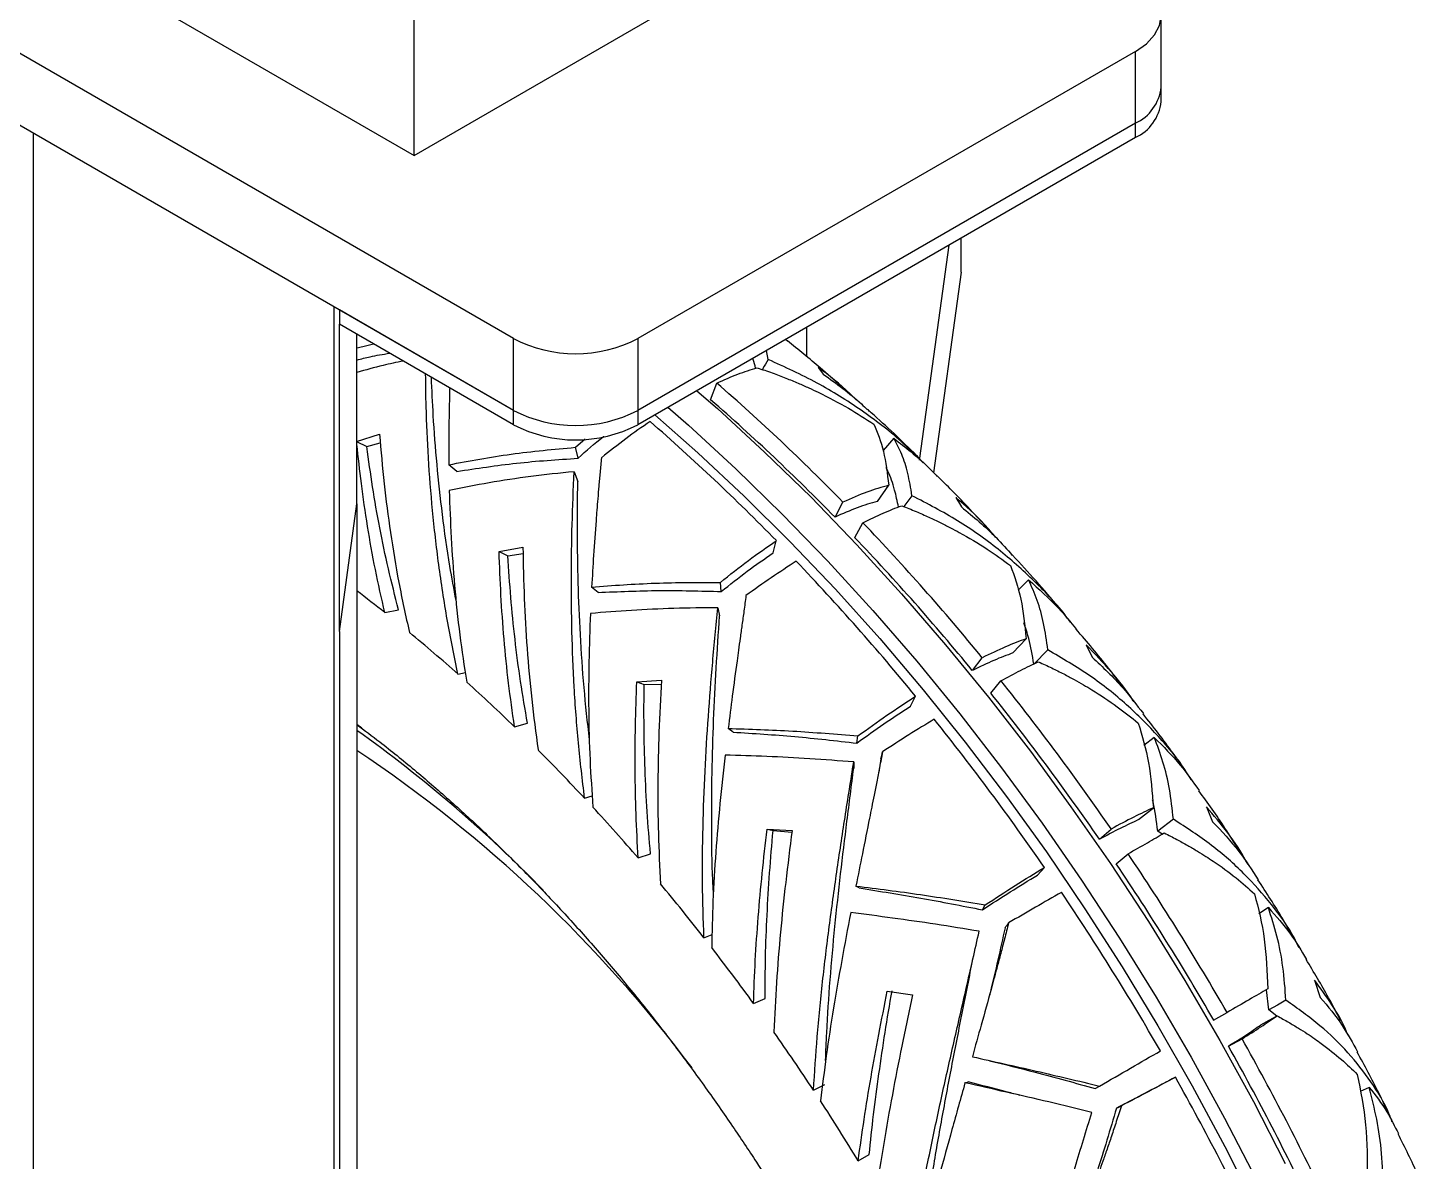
# Model space of a CAD drawing. Header units: millimetres. Extents: x 0 to 597, y 0 to 420.
# Drawn here: x 88.99 to 99.59, y 86.42 to 95.01 of the extents above; entities that cross this region are included whole.
import ezdxf

# ---------------------------------------------------------------- set-up
doc = ezdxf.new("R2010")
doc.units = ezdxf.units.MM

msp = doc.modelspace()

# ---------------------------------------------------------------- linework, layer by layer
at = {"color": 7, "linetype": 'Continuous', "lineweight": 25}
for p, q in [((91.915, 94.044), (91.915, 98.399)), ((92.669, 92.656), (86.446, 96.248)), ((88.85, 95.813), (91.915, 94.044)), ((91.915, 94.044), (94.979, 95.813)), ((92.669, 92.112), (86.446, 95.704)), ((97.578, 94.561), (97.578, 95.105)), ((97.383, 94.833), (93.612, 92.656)), ((97.383, 94.289), (97.383, 94.833)), ((97.578, 94.452), (97.578, 94.561)), ((97.383, 94.289), (93.612, 92.112)), ((97.383, 94.18), (97.383, 94.289)), ((97.383, 94.18), (93.612, 92.003)), ((95.968, 93.363), (95.746, 91.749)), ((96.063, 93.159), (96.063, 93.418)), ((96.063, 93.159), (95.853, 91.638)), ((92.669, 92.112), (91.349, 92.874)), ((91.349, 92.874), (91.349, 92.765)), ((92.669, 92.003), (91.349, 92.765)), ((91.349, 90.437), (91.349, 92.765)), ((91.482, 91.404), (91.482, 92.688)), ((92.669, 92.112), (92.669, 92.656)), ((93.612, 92.656), (93.612, 92.112)), ((94.732, 92.65), (94.746, 92.64)), ((94.6, 92.497), (94.586, 92.565)), ((94.979, 92.438), (95.015, 92.387)), ((94.163, 92.192), (94.21, 92.319)), ((92.669, 92.003), (92.669, 92.112)), ((93.612, 92.112), (93.612, 92.003)), ((91.48, 91.877), (91.653, 91.931)), ((91.48, 91.877), (91.558, 91.837)), ((91.558, 91.837), (91.659, 91.865)), ((93.138, 91.832), (93.213, 91.897)), ((95.552, 91.9), (95.471, 91.807)), ((93.159, 91.749), (93.138, 91.832)), ((95.744, 91.739), (95.744, 91.734)), ((92.24, 91.649), (92.179, 91.7)), ((93.128, 91.647), (93.156, 91.572)), ((95.427, 91.422), (95.513, 91.544)), ((95.106, 91.303), (95.166, 91.416)), ((96.023, 91.452), (96.064, 91.38)), ((91.349, 90.437), (91.482, 91.404)), ((91.482, 91.404), (91.482, 83.594)), ((95.255, 91.149), (95.317, 91.26)), ((94.636, 91.031), (94.661, 91.124)), ((92.56, 91.042), (92.74, 91.074)), ((92.56, 91.042), (92.626, 91.01)), ((92.626, 91.01), (92.742, 91.027)), ((94.244, 90.739), (94.237, 90.808)), ((96.573, 90.827), (96.493, 90.75)), ((91.694, 90.579), (91.798, 90.6)), ((94.218, 90.616), (94.231, 90.554)), ((91.349, 90.437), (91.349, 82.627)), ((96.455, 90.273), (96.555, 90.381)), ((96.719, 90.296), (96.613, 90.189)), ((97.01, 90.334), (97.055, 90.241)), ((96.147, 90.14), (96.222, 90.237)), ((92.248, 90.112), (92.304, 90.125)), ((93.603, 90.055), (93.79, 90.067)), ((93.603, 90.055), (93.659, 90.034)), ((93.659, 90.034), (93.788, 90.037)), ((96.286, 89.969), (96.363, 90.063)), ((95.677, 89.869), (95.717, 89.945)), ((91.52, 89.703), (91.482, 89.731)), ((92.677, 89.714), (92.775, 89.74)), ((94.333, 89.673), (94.297, 89.701)), ((95.272, 89.59), (95.279, 89.644)), ((97.526, 89.633), (97.448, 89.573)), ((95.248, 89.447), (95.248, 89.401)), ((95.453, 89.47), (95.437, 89.371)), ((93.208, 89.173), (93.266, 89.19)), ((97.406, 89.01), (97.519, 89.1)), ((97.922, 89.107), (97.968, 88.994)), ((97.671, 89.013), (97.552, 88.923)), ((94.591, 88.937), (94.78, 88.928)), ((94.591, 88.937), (94.636, 88.928)), ((94.636, 88.928), (94.779, 88.916)), ((97.11, 88.861), (97.199, 88.939)), ((97.585, 88.899), (97.552, 88.923)), ((93.614, 88.72), (93.707, 88.752)), ((97.236, 88.676), (97.327, 88.751)), ((96.64, 88.59), (96.693, 88.648)), ((95.29, 88.492), (95.265, 88.507)), ((96.223, 88.327), (96.244, 88.364)), ((98.391, 88.343), (98.318, 88.297)), ((94.112, 88.115), (94.174, 88.139)), ((95.502, 87.71), (95.693, 87.681)), ((98.394, 87.568), (98.376, 87.721)), ((98.74, 87.793), (98.784, 87.663)), ((94.488, 87.617), (94.576, 87.655)), ((97.976, 87.49), (98.078, 87.548)), ((98.454, 87.521), (98.394, 87.568)), ((98.088, 87.294), (98.191, 87.349)), ((94.943, 86.96), (95.028, 87.002)), ((97.079, 86.972), (97.111, 86.991)), ((97.618, 87.023), (97.686, 87.058)), ((99.154, 86.981), (99.086, 86.949)), ((95.282, 86.425), (95.365, 86.471))]:
    msp.add_line(p, q, dxfattribs=at)
at = {"color": 8, "linetype": 'Continuous', "lineweight": 25}
for p, q in [((89.031, 83.304), (89.031, 94.212)), ((91.31, 81.988), (91.31, 92.896)), ((94.893, 92.517), (94.893, 92.742))]:
    msp.add_line(p, q, dxfattribs=at)
at = {"color": 7, "linetype": 'Continuous', "lineweight": 25, "flags": 128}
for points in [[(97.383, 94.833), (97.466, 94.891), (97.527, 94.958), (97.565, 95.03), (97.578, 95.105), (97.565, 95.18), (97.527, 95.253), (97.466, 95.319), (97.383, 95.377)], [(94.059, 92.261), (94.214, 92.125), (94.571, 91.796), (94.924, 91.453), (95.271, 91.094), (95.611, 90.722), (95.944, 90.336), (96.27, 89.938), (96.587, 89.529), (96.894, 89.108), (97.193, 88.678), (97.481, 88.238), (97.758, 87.79), (98.024, 87.335), (98.277, 86.873), (98.519, 86.405)], [(93.741, 92.077), (94.065, 91.791), (94.418, 91.461), (94.767, 91.116), (95.109, 90.756), (95.445, 90.382), (95.773, 89.995), (96.093, 89.596), (96.405, 89.186), (96.708, 88.765), (97, 88.334), (97.282, 87.895), (97.553, 87.448), (97.813, 86.993), (98.06, 86.532), (98.295, 86.067)], [(93.84, 92.135), (93.995, 91.999), (94.353, 91.67), (94.705, 91.326), (95.052, 90.968), (95.392, 90.596), (95.726, 90.21), (96.051, 89.812), (96.368, 89.403), (96.676, 88.982), (96.974, 88.552), (97.262, 88.112), (97.539, 87.664), (97.805, 87.209), (98.059, 86.747), (98.3, 86.279)], [(95.689, 91.465), (95.643, 91.404), (95.627, 91.383)], [(93.31, 90.732), (93.286, 90.752), (93.261, 90.773)], [(95.453, 89.47), (95.46, 89.497), (95.466, 89.524)], [(98.524, 87.641), (98.459, 87.605), (98.394, 87.568)], [(98.334, 87.455), (98.396, 87.489), (98.458, 87.523)], [(97.239, 86.823), (97.258, 86.832), (97.277, 86.841)]]:
    msp.add_lwpolyline(points, dxfattribs=at)
at = {"color": 7, "linetype": 'Continuous', "lineweight": 25}
for centre, radius, start, end in [((97.244, 94.594), 0.335, 294.3742, 354.3053), ((97.244, 94.485), 0.335, 294.3742, 354.3053), ((93.14, 93.566), 1.025, 242.6093, 297.3907), ((83.531, 80.044), 16.27, 44.3457, 48.9789), ((83.641, 80.096), 16.032, 44.3444, 48.9795), ((93.14, 93.022), 1.025, 242.6093, 297.3907), ((93.14, 92.913), 1.025, 242.6093, 297.3907), ((83.026, 79.752), 16.27, 44.3457, 48.9789), ((82.127, 78.681), 18.227, 39.3455, 43.6408), ((82.249, 78.747), 17.971, 39.3458, 43.6404), ((81.621, 78.39), 18.227, 39.3455, 43.6408), ((83.993, 80.894), 12.373, 51.5116, 52.7522), ((83.434, 80.213), 13.255, 48.3176, 50.417), ((82.867, 79.581), 14.103, 45.9293, 47.9443), ((81.03, 77.786), 19.643, 34.5974, 38.6839), ((81.169, 77.865), 19.366, 34.5974, 38.6836), ((80.524, 77.494), 19.643, 34.5974, 38.6839), ((85.334, 81.085), 10.573, 44.3269, 54.4443), ((85.747, 80.935), 10.336, 36.8087, 56.2979), ((82.151, 78.853), 15.124, 43.0238, 44.9467), ((81.625, 78.366), 15.841, 40.8154, 42.6798), ((80.579, 77.458), 20.083, 29.9703, 33.9583), ((80.428, 77.371), 20.374, 29.9707, 33.9583), ((81.036, 77.865), 16.615, 38.0922, 39.8984), ((79.923, 77.079), 20.374, 29.9707, 33.9583), ((80.672, 77.581), 17.077, 35.9951, 37.7696), ((80.295, 77.309), 17.541, 33.3777, 35.1203), ((80.635, 77.484), 20.021, 25.3419, 29.3384), ((80.485, 77.398), 20.311, 25.3419, 29.338), ((79.98, 77.106), 20.311, 25.3419, 29.338), ((80.092, 77.176), 17.784, 31.3381, 33.0638)]:
    msp.add_arc(centre, radius, start, end, dxfattribs=at)
for points, knots in [([(91.482, 92.585), (91.497, 92.589), (91.537, 92.601), (91.581, 92.609), (91.609, 92.615)], [0, 0, 0, 0, 0.351348, 1, 1, 1, 1]), ([(95.151, 92.296), (95.099, 92.342), (94.965, 92.462), (94.828, 92.571), (94.745, 92.638)], [0, 0, 0, 0, 0.387835, 1, 1, 1, 1]), ([(91.482, 92.493), (91.515, 92.502), (91.594, 92.524), (91.679, 92.537), (91.729, 92.545)], [0, 0, 0, 0, 0.413972, 1, 1, 1, 1]), ([(91.833, 92.486), (91.782, 92.475), (91.662, 92.45), (91.548, 92.418), (91.482, 92.4)], [0, 0, 0, 0, 0.4275624, 1, 1, 1, 1]), ([(94.503, 92.431), (94.499, 92.454), (94.493, 92.482), (94.484, 92.503), (94.483, 92.506)], [0, 0, 0, 0, 0.847045, 1, 1, 1, 1]), ([(94.6, 92.497), (94.587, 92.474), (94.572, 92.449), (94.557, 92.424), (94.556, 92.421)], [0, 0, 0, 0, 0.902833, 1, 1, 1, 1]), ([(95.775, 91.714), (95.72, 91.769), (95.575, 91.914), (95.306, 92.117), (94.972, 92.329), (94.725, 92.44), (94.6, 92.497)], [0, 0, 0, 0, 0.1664571, 0.4396091, 0.7153785, 1, 1, 1, 1]), ([(92.248, 90.112), (92.22, 90.25), (92.163, 90.527), (92.1, 90.943), (92.053, 91.354), (92.022, 91.755), (92.006, 92.102), (92.004, 92.306), (92.003, 92.387)], [0, 0, 0, 0, 0.176704, 0.354443, 0.53124, 0.705897, 0.88223, 1, 1, 1, 1]), ([(94.21, 92.319), (94.264, 92.343), (94.371, 92.391), (94.468, 92.42), (94.516, 92.435)], [0, 0, 0, 0, 0.500359, 1, 1, 1, 1]), ([(94.516, 92.435), (94.554, 92.422), (94.628, 92.397), (94.731, 92.358), (94.823, 92.32), (94.904, 92.284), (95.034, 92.223), (95.202, 92.136), (95.337, 92.049), (95.401, 92.008)], [0, 0, 0, 0, 0.120103, 0.23014, 0.330166, 0.420236, 0.500396, 0.764718, 1, 1, 1, 1]), ([(95.267, 92.191), (95.251, 92.207), (95.162, 92.297), (95.061, 92.375), (94.979, 92.438)], [0, 0, 0, 0, 0.180342, 1, 1, 1, 1]), ([(95.015, 92.387), (95.116, 92.316), (95.233, 92.232), (95.336, 92.132), (95.35, 92.118)], [0, 0, 0, 0, 0.854646, 1, 1, 1, 1]), ([(92.234, 90.671), (92.218, 90.758), (92.176, 90.976), (92.129, 91.323), (92.087, 91.705), (92.06, 92.054), (92.051, 92.266), (92.047, 92.362)], [0, 0, 0, 0, 0.147082, 0.371572, 0.593068, 0.816404, 1, 1, 1, 1]), ([(92.186, 92.282), (92.185, 92.276), (92.184, 92.245), (92.181, 92.13), (92.178, 91.944), (92.179, 91.779), (92.179, 91.7)], [0, 0, 0, 0, 0.033952, 0.167521, 0.607961, 1, 1, 1, 1]), ([(95.75, 91.744), (95.741, 91.753), (95.62, 91.874), (95.487, 92), (95.361, 92.111), (95.352, 92.119)], [0, 0, 0, 0, 0.067617, 0.930137, 1, 1, 1, 1]), ([(93.704, 92.027), (93.643, 91.985), (93.521, 91.9), (93.397, 91.802), (93.335, 91.753)], [0, 0, 0, 0, 0.500367, 1, 1, 1, 1]), ([(95.401, 92.008), (95.428, 91.943), (95.481, 91.812), (95.502, 91.634), (95.513, 91.544)], [0, 0, 0, 0, 0.4995739, 1, 1, 1, 1]), ([(91.694, 90.579), (91.669, 90.688), (91.619, 90.906), (91.561, 91.233), (91.514, 91.551), (91.493, 91.756), (91.482, 91.854)], [0, 0, 0, 0, 0.254512, 0.509001, 0.763775, 1, 1, 1, 1]), ([(91.798, 90.6), (91.771, 90.704), (91.718, 90.911), (91.653, 91.223), (91.599, 91.533), (91.571, 91.735), (91.558, 91.837)], [0, 0, 0, 0, 0.250004, 0.500001, 0.750178, 1, 1, 1, 1]), ([(91.653, 91.931), (91.664, 91.806), (91.685, 91.562), (91.735, 91.185), (91.796, 90.807), (91.852, 90.555), (91.88, 90.428)], [0, 0, 0, 0, 0.255315, 0.500301, 0.750159, 1, 1, 1, 1]), ([(93.159, 91.749), (93.221, 91.806), (93.286, 91.864), (93.352, 91.914), (93.354, 91.915)], [0, 0, 0, 0, 0.967113, 1, 1, 1, 1]), ([(95.689, 91.465), (95.68, 91.523), (95.661, 91.638), (95.615, 91.782), (95.573, 91.861), (95.552, 91.9)], [0, 0, 0, 0, 0.339381, 0.672332, 1, 1, 1, 1]), ([(95.552, 91.9), (95.64, 91.832), (95.756, 91.742), (95.856, 91.637), (95.881, 91.611)], [0, 0, 0, 0, 0.755418, 1, 1, 1, 1]), ([(92.179, 91.7), (92.335, 91.729), (92.647, 91.787), (92.974, 91.817), (93.138, 91.832)], [0, 0, 0, 0, 0.4995763, 1, 1, 1, 1]), ([(92.24, 91.649), (92.39, 91.672), (92.689, 91.718), (93.002, 91.739), (93.159, 91.749)], [0, 0, 0, 0, 0.500008, 1, 1, 1, 1]), ([(93.335, 91.753), (93.332, 91.716), (93.325, 91.646), (93.316, 91.542), (93.308, 91.446), (93.301, 91.359), (93.29, 91.217), (93.276, 91.024), (93.266, 90.853), (93.261, 90.773)], [0, 0, 0, 0, 0.120103, 0.230145, 0.330171, 0.420241, 0.5004, 0.764722, 1, 1, 1, 1]), ([(93.128, 91.647), (93.018, 91.636), (92.8, 91.613), (92.484, 91.565), (92.282, 91.525), (92.182, 91.505)], [0, 0, 0, 0, 0.339378, 0.672334, 1, 1, 1, 1]), ([(93.208, 89.173), (93.191, 89.312), (93.158, 89.591), (93.127, 90.015), (93.11, 90.434), (93.106, 90.847), (93.112, 91.255), (93.123, 91.515), (93.128, 91.647)], [0, 0, 0, 0, 0.166039, 0.333055, 0.499182, 0.663302, 0.828993, 1, 1, 1, 1]), ([(95.588, 91.38), (95.578, 91.423), (95.557, 91.522), (95.524, 91.621), (95.497, 91.671), (95.492, 91.68)], [0, 0, 0, 0, 0.390517, 0.884896, 1, 1, 1, 1]), ([(93.245, 89.616), (93.23, 89.748), (93.201, 90.014), (93.174, 90.412), (93.158, 90.807), (93.152, 91.197), (93.155, 91.446), (93.156, 91.572)], [0, 0, 0, 0, 0.195836, 0.396538, 0.594559, 0.794225, 1, 1, 1, 1]), ([(95.513, 91.544), (95.459, 91.529), (95.351, 91.499), (95.228, 91.444), (95.166, 91.416)], [0, 0, 0, 0, 0.498256, 1, 1, 1, 1]), ([(96.265, 91.217), (96.175, 91.314), (96.049, 91.449), (95.919, 91.577), (95.882, 91.613)], [0, 0, 0, 0, 0.715809, 1, 1, 1, 1]), ([(92.182, 91.505), (92.186, 91.386), (92.194, 91.148), (92.221, 90.781), (92.258, 90.415), (92.296, 90.172), (92.314, 90.053)], [0, 0, 0, 0, 0.250635, 0.500175, 0.755307, 1, 1, 1, 1]), ([(95.427, 91.422), (95.377, 91.408), (95.277, 91.379), (95.163, 91.328), (95.106, 91.303)], [0, 0, 0, 0, 0.498662, 1, 1, 1, 1]), ([(96.891, 90.506), (96.881, 90.519), (96.801, 90.631), (96.621, 90.819), (96.346, 91.064), (96.038, 91.284), (95.807, 91.404), (95.689, 91.465)], [0, 0, 0, 0, 0.0323954, 0.2734173, 0.5115147, 0.7519038, 1, 1, 1, 1]), ([(96.325, 91.149), (96.297, 91.182), (96.204, 91.291), (96.097, 91.386), (96.023, 91.452)], [0, 0, 0, 0, 0.30923, 1, 1, 1, 1]), ([(95.317, 91.26), (95.37, 91.286), (95.475, 91.337), (95.566, 91.372), (95.612, 91.389)], [0, 0, 0, 0, 0.5003617, 1, 1, 1, 1]), ([(95.612, 91.389), (95.648, 91.375), (95.718, 91.347), (95.815, 91.304), (95.901, 91.263), (95.978, 91.224), (96.099, 91.16), (96.254, 91.068), (96.378, 90.978), (96.436, 90.936)], [0, 0, 0, 0, 0.120104, 0.230138, 0.330164, 0.420233, 0.500393, 0.764717, 1, 1, 1, 1]), ([(96.064, 91.38), (96.155, 91.305), (96.293, 91.191), (96.41, 91.058), (96.45, 91.012)], [0, 0, 0, 0, 0.654719, 1, 1, 1, 1]), ([(94.237, 90.808), (94.308, 90.865), (94.45, 90.979), (94.591, 91.076), (94.661, 91.124)], [0, 0, 0, 0, 0.498256, 1, 1, 1, 1]), ([(92.677, 89.714), (92.661, 89.824), (92.629, 90.045), (92.596, 90.379), (92.572, 90.713), (92.564, 90.932), (92.56, 91.042)], [0, 0, 0, 0, 0.249912, 0.499813, 0.749989, 1, 1, 1, 1]), ([(92.775, 89.74), (92.757, 89.846), (92.72, 90.057), (92.679, 90.377), (92.647, 90.695), (92.633, 90.905), (92.626, 91.01)], [0, 0, 0, 0, 0.250001, 0.499999, 0.75018, 1, 1, 1, 1]), ([(92.74, 91.074), (92.743, 90.945), (92.748, 90.692), (92.77, 90.306), (92.804, 89.922), (92.838, 89.666), (92.856, 89.538)], [0, 0, 0, 0, 0.255314, 0.500298, 0.75016, 1, 1, 1, 1]), ([(94.244, 90.739), (94.309, 90.791), (94.441, 90.897), (94.571, 90.986), (94.636, 91.031)], [0, 0, 0, 0, 0.498662, 1, 1, 1, 1]), ([(96.819, 90.596), (96.814, 90.603), (96.696, 90.749), (96.571, 90.885), (96.452, 91.014)], [0, 0, 0, 0, 0.04826, 1, 1, 1, 1]), ([(94.812, 90.968), (94.749, 90.928), (94.624, 90.846), (94.495, 90.754), (94.431, 90.708)], [0, 0, 0, 0, 0.5003694, 1, 1, 1, 1]), ([(96.436, 90.936), (96.465, 90.855), (96.524, 90.691), (96.544, 90.484), (96.555, 90.381)], [0, 0, 0, 0, 0.499574, 1, 1, 1, 1]), ([(93.261, 90.773), (93.421, 90.785), (93.742, 90.808), (94.072, 90.808), (94.237, 90.808)], [0, 0, 0, 0, 0.499576, 1, 1, 1, 1]), ([(96.719, 90.296), (96.71, 90.364), (96.691, 90.498), (96.642, 90.675), (96.596, 90.776), (96.573, 90.827)], [0, 0, 0, 0, 0.339381, 0.672336, 1, 1, 1, 1]), ([(96.573, 90.827), (96.651, 90.758), (96.782, 90.641), (96.891, 90.508), (96.935, 90.454)], [0, 0, 0, 0, 0.596436, 1, 1, 1, 1]), ([(93.31, 90.732), (93.463, 90.738), (93.77, 90.752), (94.086, 90.743), (94.244, 90.739)], [0, 0, 0, 0, 0.500012, 1, 1, 1, 1]), ([(94.431, 90.708), (94.426, 90.669), (94.416, 90.595), (94.401, 90.488), (94.387, 90.389), (94.375, 90.299), (94.355, 90.153), (94.328, 89.956), (94.307, 89.783), (94.297, 89.701)], [0, 0, 0, 0, 0.120104, 0.230143, 0.330168, 0.420237, 0.500398, 0.764722, 1, 1, 1, 1]), ([(93.252, 90.573), (93.247, 90.451), (93.239, 90.208), (93.237, 89.836), (93.246, 89.467), (93.263, 89.224), (93.271, 89.105)], [0, 0, 0, 0, 0.250631, 0.500169, 0.755313, 1, 1, 1, 1]), ([(94.218, 90.616), (94.106, 90.615), (93.886, 90.613), (93.563, 90.597), (93.355, 90.581), (93.252, 90.573)], [0, 0, 0, 0, 0.339376, 0.672332, 1, 1, 1, 1]), ([(94.112, 88.115), (94.108, 88.253), (94.099, 88.53), (94.104, 88.953), (94.119, 89.375), (94.145, 89.793), (94.178, 90.21), (94.204, 90.479), (94.218, 90.616)], [0, 0, 0, 0, 0.16604, 0.333057, 0.499186, 0.663302, 0.828996, 1, 1, 1, 1]), ([(94.185, 88.462), (94.183, 88.492), (94.174, 88.656), (94.17, 88.958), (94.172, 89.364), (94.185, 89.766), (94.205, 90.165), (94.222, 90.423), (94.231, 90.554)], [0, 0, 0, 0, 0.042496, 0.234701, 0.4257, 0.614156, 0.804174, 1, 1, 1, 1]), ([(96.613, 90.189), (96.602, 90.256), (96.583, 90.367), (96.551, 90.463), (96.538, 90.501)], [0, 0, 0, 0, 0.601248, 1, 1, 1, 1]), ([(96.555, 90.381), (96.504, 90.362), (96.402, 90.325), (96.282, 90.266), (96.222, 90.237)], [0, 0, 0, 0, 0.498252, 1, 1, 1, 1]), ([(97.275, 90.033), (97.243, 90.075), (97.134, 90.221), (97.017, 90.357), (96.934, 90.453)], [0, 0, 0, 0, 0.289099, 1, 1, 1, 1]), ([(96.455, 90.273), (96.408, 90.256), (96.314, 90.222), (96.203, 90.167), (96.147, 90.14)], [0, 0, 0, 0, 0.498663, 1, 1, 1, 1]), ([(97.806, 89.31), (97.794, 89.331), (97.724, 89.449), (97.562, 89.642), (97.32, 89.886), (97.042, 90.107), (96.828, 90.233), (96.719, 90.296)], [0, 0, 0, 0, 0.050893, 0.287301, 0.520852, 0.756644, 1, 1, 1, 1]), ([(97.371, 89.904), (97.369, 89.906), (97.32, 89.987), (97.202, 90.133), (97.074, 90.267), (97.01, 90.334)], [0, 0, 0, 0, 0.0172472, 0.5087665, 1, 1, 1, 1]), ([(96.363, 90.063), (96.414, 90.09), (96.517, 90.145), (96.604, 90.186), (96.647, 90.206)], [0, 0, 0, 0, 0.500363, 1, 1, 1, 1]), ([(96.647, 90.206), (96.681, 90.191), (96.747, 90.161), (96.837, 90.116), (96.917, 90.073), (96.988, 90.033), (97.099, 89.966), (97.241, 89.873), (97.352, 89.784), (97.404, 89.742)], [0, 0, 0, 0, 0.120104, 0.230137, 0.330166, 0.420231, 0.500393, 0.764723, 1, 1, 1, 1]), ([(97.055, 90.241), (97.135, 90.166), (97.277, 90.033), (97.392, 89.88), (97.443, 89.814)], [0, 0, 0, 0, 0.5638707, 1, 1, 1, 1]), ([(93.614, 88.72), (93.608, 88.83), (93.596, 89.051), (93.59, 89.386), (93.592, 89.722), (93.599, 89.944), (93.603, 90.055)], [0, 0, 0, 0, 0.249918, 0.499812, 0.749984, 1, 1, 1, 1]), ([(93.707, 88.752), (93.698, 88.858), (93.68, 89.07), (93.665, 89.391), (93.657, 89.714), (93.658, 89.927), (93.659, 90.034)], [0, 0, 0, 0, 0.249999, 0.500008, 0.750174, 1, 1, 1, 1]), ([(93.79, 90.067), (93.783, 89.935), (93.77, 89.679), (93.762, 89.29), (93.764, 88.904), (93.777, 88.649), (93.783, 88.522)], [0, 0, 0, 0, 0.2553156, 0.5003048, 0.7501637, 1, 1, 1, 1]), ([(95.279, 89.644), (95.353, 89.698), (95.501, 89.805), (95.645, 89.898), (95.717, 89.945)], [0, 0, 0, 0, 0.498252, 1, 1, 1, 1]), ([(95.272, 89.59), (95.34, 89.64), (95.478, 89.739), (95.61, 89.826), (95.677, 89.869)], [0, 0, 0, 0, 0.498663, 1, 1, 1, 1]), ([(91.482, 89.73), (91.54, 89.687), (91.685, 89.578), (91.918, 89.389), (92.179, 89.164), (92.438, 88.926), (92.695, 88.676), (92.948, 88.415), (93.197, 88.144), (93.44, 87.863), (93.677, 87.574), (93.905, 87.279), (94.123, 86.983), (94.324, 86.695), (94.494, 86.441), (94.64, 86.212), (94.779, 85.987), (94.873, 85.825), (94.924, 85.738)], [0, 0, 0, 0, 0.04561, 0.114878, 0.184231, 0.253649, 0.323098, 0.392531, 0.461888, 0.531076, 0.599941, 0.668207, 0.735287, 0.799666, 0.858205, 0.899688, 0.94565, 1, 1, 1, 1]), ([(95.858, 89.772), (95.794, 89.732), (95.666, 89.654), (95.533, 89.568), (95.466, 89.524)], [0, 0, 0, 0, 0.50037, 1, 1, 1, 1]), ([(97.404, 89.742), (97.434, 89.644), (97.493, 89.449), (97.51, 89.216), (97.519, 89.1)], [0, 0, 0, 0, 0.4995745, 1, 1, 1, 1]), ([(97.766, 89.371), (97.734, 89.419), (97.63, 89.571), (97.518, 89.714), (97.441, 89.812)], [0, 0, 0, 0, 0.311733, 1, 1, 1, 1]), ([(94.297, 89.701), (94.459, 89.696), (94.784, 89.686), (95.114, 89.658), (95.279, 89.644)], [0, 0, 0, 0, 0.499577, 1, 1, 1, 1]), ([(94.333, 89.673), (94.489, 89.663), (94.799, 89.644), (95.114, 89.608), (95.272, 89.59)], [0, 0, 0, 0, 0.500012, 1, 1, 1, 1]), ([(97.671, 89.013), (97.662, 89.09), (97.645, 89.242), (97.596, 89.449), (97.549, 89.572), (97.526, 89.633)], [0, 0, 0, 0, 0.33938, 0.672334, 1, 1, 1, 1]), ([(97.526, 89.633), (97.594, 89.565), (97.72, 89.439), (97.82, 89.296), (97.865, 89.231)], [0, 0, 0, 0, 0.541859, 1, 1, 1, 1]), ([(95.466, 89.524), (95.459, 89.485), (95.444, 89.409), (95.423, 89.299), (95.403, 89.199), (95.385, 89.107), (95.355, 88.96), (95.315, 88.761), (95.281, 88.588), (95.265, 88.507)], [0, 0, 0, 0, 0.120104, 0.230142, 0.330171, 0.420236, 0.500398, 0.764728, 1, 1, 1, 1]), ([(94.273, 89.499), (94.259, 89.377), (94.232, 89.132), (94.201, 88.762), (94.179, 88.396), (94.173, 88.157), (94.171, 88.04)], [0, 0, 0, 0, 0.250638, 0.500168, 0.755313, 1, 1, 1, 1]), ([(95.248, 89.447), (95.137, 89.456), (94.916, 89.473), (94.589, 89.49), (94.378, 89.496), (94.273, 89.499)], [0, 0, 0, 0, 0.339376, 0.672336, 1, 1, 1, 1]), ([(94.943, 86.96), (94.952, 87.094), (94.969, 87.364), (95.01, 87.78), (95.061, 88.197), (95.119, 88.615), (95.182, 89.033), (95.226, 89.308), (95.248, 89.447)], [0, 0, 0, 0, 0.166038, 0.333058, 0.499182, 0.663301, 0.828994, 1, 1, 1, 1]), ([(95.035, 87.185), (95.037, 87.255), (95.044, 87.456), (95.068, 87.795), (95.104, 88.198), (95.148, 88.6), (95.197, 89.003), (95.231, 89.267), (95.248, 89.401)], [0, 0, 0, 0, 0.096205, 0.277623, 0.457913, 0.635796, 0.815155, 1, 1, 1, 1]), ([(98.165, 88.784), (98.131, 88.838), (98.036, 88.991), (97.931, 89.136), (97.864, 89.229)], [0, 0, 0, 0, 0.356774, 1, 1, 1, 1]), ([(97.519, 89.1), (97.471, 89.078), (97.375, 89.033), (97.258, 88.971), (97.199, 88.939)], [0, 0, 0, 0, 0.498253, 1, 1, 1, 1]), ([(97.552, 88.923), (97.543, 88.999), (97.533, 89.081), (97.514, 89.155), (97.512, 89.16)], [0, 0, 0, 0, 0.929317, 1, 1, 1, 1]), ([(98.236, 88.669), (98.231, 88.679), (98.188, 88.763), (98.087, 88.911), (97.977, 89.042), (97.922, 89.107)], [0, 0, 0, 0, 0.061696, 0.530985, 1, 1, 1, 1]), ([(97.406, 89.01), (97.362, 88.989), (97.273, 88.948), (97.164, 88.89), (97.11, 88.861)], [0, 0, 0, 0, 0.498663, 1, 1, 1, 1]), ([(98.624, 88.039), (98.612, 88.063), (98.556, 88.179), (98.419, 88.368), (98.211, 88.604), (97.964, 88.822), (97.77, 88.949), (97.671, 89.013)], [0, 0, 0, 0, 0.0610029, 0.2948949, 0.525956, 0.7592378, 1, 1, 1, 1]), ([(97.968, 88.994), (98.037, 88.921), (98.167, 88.783), (98.267, 88.628), (98.314, 88.555)], [0, 0, 0, 0, 0.532891, 1, 1, 1, 1]), ([(94.488, 87.617), (94.492, 87.725), (94.5, 87.941), (94.523, 88.271), (94.553, 88.604), (94.578, 88.826), (94.591, 88.937)], [0, 0, 0, 0, 0.249913, 0.499816, 0.749981, 1, 1, 1, 1]), ([(94.576, 87.655), (94.577, 87.759), (94.577, 87.968), (94.59, 88.286), (94.609, 88.607), (94.627, 88.821), (94.636, 88.928)], [0, 0, 0, 0, 0.249997, 0.500001, 0.750179, 1, 1, 1, 1]), ([(94.78, 88.928), (94.764, 88.797), (94.731, 88.54), (94.691, 88.154), (94.66, 87.774), (94.648, 87.525), (94.643, 87.401)], [0, 0, 0, 0, 0.255316, 0.500299, 0.750156, 1, 1, 1, 1]), ([(97.327, 88.751), (97.377, 88.78), (97.478, 88.838), (97.561, 88.885), (97.602, 88.909)], [0, 0, 0, 0, 0.500364, 1, 1, 1, 1]), ([(97.602, 88.909), (97.634, 88.893), (97.694, 88.862), (97.777, 88.816), (97.851, 88.773), (97.915, 88.733), (98.015, 88.667), (98.143, 88.575), (98.24, 88.488), (98.286, 88.448)], [0, 0, 0, 0, 0.120104, 0.230138, 0.330172, 0.420239, 0.500393, 0.764723, 1, 1, 1, 1]), ([(96.223, 88.327), (96.294, 88.373), (96.437, 88.465), (96.572, 88.548), (96.64, 88.59)], [0, 0, 0, 0, 0.498663, 1, 1, 1, 1]), ([(96.244, 88.364), (96.32, 88.413), (96.474, 88.513), (96.62, 88.603), (96.693, 88.648)], [0, 0, 0, 0, 0.498253, 1, 1, 1, 1]), ([(98.595, 88.093), (98.563, 88.148), (98.474, 88.305), (98.376, 88.456), (98.312, 88.554)], [0, 0, 0, 0, 0.352516, 1, 1, 1, 1]), ([(95.265, 88.507), (95.428, 88.486), (95.754, 88.445), (96.08, 88.391), (96.244, 88.364)], [0, 0, 0, 0, 0.499577, 1, 1, 1, 1]), ([(95.29, 88.492), (95.446, 88.467), (95.756, 88.418), (96.067, 88.357), (96.223, 88.327)], [0, 0, 0, 0, 0.500012, 1, 1, 1, 1]), ([(96.822, 88.459), (96.757, 88.422), (96.627, 88.347), (96.49, 88.267), (96.421, 88.227)], [0, 0, 0, 0, 0.500371, 1, 1, 1, 1]), ([(98.286, 88.448), (98.315, 88.335), (98.371, 88.111), (98.381, 87.855), (98.386, 87.727)], [0, 0, 0, 0, 0.4995767, 1, 1, 1, 1]), ([(98.524, 87.641), (98.518, 87.726), (98.505, 87.894), (98.46, 88.129), (98.414, 88.272), (98.391, 88.343)], [0, 0, 0, 0, 0.3393794, 0.6723346, 1, 1, 1, 1]), ([(98.391, 88.343), (98.45, 88.278), (98.56, 88.154), (98.641, 88.016), (98.679, 87.951)], [0, 0, 0, 0, 0.528739, 1, 1, 1, 1]), ([(95.225, 88.306), (95.202, 88.184), (95.156, 87.943), (95.093, 87.579), (95.038, 87.223), (95.01, 86.992), (94.996, 86.879)], [0, 0, 0, 0, 0.250634, 0.500179, 0.755309, 1, 1, 1, 1]), ([(96.199, 88.164), (96.089, 88.182), (95.87, 88.218), (95.544, 88.264), (95.331, 88.292), (95.225, 88.306)], [0, 0, 0, 0, 0.339375, 0.672334, 1, 1, 1, 1]), ([(95.684, 85.729), (95.706, 85.858), (95.75, 86.116), (95.83, 86.517), (95.917, 86.924), (96.009, 87.333), (96.105, 87.749), (96.167, 88.024), (96.199, 88.164)], [0, 0, 0, 0, 0.166041, 0.333058, 0.499184, 0.663301, 0.828995, 1, 1, 1, 1]), ([(96.421, 88.227), (96.411, 88.187), (96.392, 88.111), (96.363, 88), (96.336, 87.899), (96.312, 87.808), (96.272, 87.66), (96.217, 87.463), (96.169, 87.293), (96.147, 87.213)], [0, 0, 0, 0, 0.120104, 0.230143, 0.330177, 0.420243, 0.500397, 0.764728, 1, 1, 1, 1]), ([(96.395, 88.19), (96.359, 88.029), (96.321, 87.859), (96.279, 87.686), (96.277, 87.678)], [0, 0, 0, 0, 0.948394, 1, 1, 1, 1]), ([(96.395, 88.19), (96.399, 88.196), (96.408, 88.209), (96.417, 88.221), (96.421, 88.227)], [0, 0, 0, 0, 0.499977, 1, 1, 1, 1]), ([(95.768, 85.801), (95.784, 85.919), (95.817, 86.163), (95.88, 86.544), (95.952, 86.938), (96.028, 87.334), (96.095, 87.665), (96.133, 87.862), (96.146, 87.928)], [0, 0, 0, 0, 0.173086, 0.358384, 0.542526, 0.72421, 0.907407, 1, 1, 1, 1]), ([(96.146, 87.928), (96.148, 87.935), (96.151, 87.95), (96.154, 87.965), (96.156, 87.972)], [0, 0, 0, 0, 0.499862, 1, 1, 1, 1]), ([(98.939, 87.486), (98.909, 87.544), (98.827, 87.702), (98.735, 87.854), (98.677, 87.95)], [0, 0, 0, 0, 0.369406, 1, 1, 1, 1]), ([(95.282, 86.425), (95.296, 86.529), (95.325, 86.737), (95.378, 87.057), (95.437, 87.382), (95.481, 87.601), (95.502, 87.71)], [0, 0, 0, 0, 0.249916, 0.499815, 0.74998, 1, 1, 1, 1]), ([(95.365, 86.471), (95.375, 86.571), (95.396, 86.773), (95.438, 87.083), (95.485, 87.396), (95.52, 87.608), (95.538, 87.713)], [0, 0, 0, 0, 0.250003, 0.499999, 0.750173, 1, 1, 1, 1]), ([(98.386, 87.727), (98.341, 87.701), (98.25, 87.648), (98.135, 87.582), (98.078, 87.548)], [0, 0, 0, 0, 0.498254, 1, 1, 1, 1]), ([(98.995, 87.374), (98.99, 87.386), (98.958, 87.467), (98.877, 87.609), (98.786, 87.732), (98.74, 87.793)], [0, 0, 0, 0, 0.078311, 0.539302, 1, 1, 1, 1]), ([(95.693, 87.681), (95.666, 87.552), (95.612, 87.299), (95.539, 86.922), (95.473, 86.554), (95.437, 86.315), (95.419, 86.195)], [0, 0, 0, 0, 0.255312, 0.5003, 0.75016, 1, 1, 1, 1]), ([(99.33, 86.718), (99.322, 86.74), (99.282, 86.847), (99.172, 87.024), (99, 87.246), (98.787, 87.454), (98.613, 87.578), (98.524, 87.641)], [0, 0, 0, 0, 0.061094, 0.294968, 0.526004, 0.759261, 1, 1, 1, 1]), ([(98.784, 87.663), (98.843, 87.593), (98.952, 87.462), (99.03, 87.317), (99.067, 87.25)], [0, 0, 0, 0, 0.532953, 1, 1, 1, 1]), ([(98.191, 87.349), (98.24, 87.38), (98.339, 87.442), (98.418, 87.496), (98.458, 87.523)], [0, 0, 0, 0, 0.500364, 1, 1, 1, 1]), ([(98.458, 87.523), (98.486, 87.507), (98.542, 87.476), (98.617, 87.431), (98.683, 87.389), (98.741, 87.35), (98.83, 87.286), (98.942, 87.198), (99.026, 87.117), (99.065, 87.079)], [0, 0, 0, 0, 0.120104, 0.230139, 0.33017, 0.420232, 0.5004, 0.764717, 1, 1, 1, 1]), ([(98.088, 87.294), (98.133, 87.322), (98.225, 87.379), (98.298, 87.43), (98.334, 87.455)], [0, 0, 0, 0, 0.499992, 1, 1, 1, 1]), ([(96.147, 87.213), (96.308, 87.177), (96.631, 87.106), (96.951, 87.029), (97.111, 86.991)], [0, 0, 0, 0, 0.4995793, 1, 1, 1, 1]), ([(96.278, 87.183), (96.393, 87.154), (96.662, 87.087), (96.927, 87.014), (97.079, 86.972)], [0, 0, 0, 0, 0.427878, 1, 1, 1, 1]), ([(97.111, 86.991), (97.19, 87.036), (97.349, 87.128), (97.498, 87.214), (97.572, 87.257)], [0, 0, 0, 0, 0.498254, 1, 1, 1, 1]), ([(99.305, 86.775), (99.28, 86.829), (99.206, 86.99), (99.12, 87.146), (99.064, 87.248)], [0, 0, 0, 0, 0.341902, 1, 1, 1, 1]), ([(99.065, 87.079), (99.09, 86.953), (99.141, 86.702), (99.14, 86.427), (99.14, 86.289)], [0, 0, 0, 0, 0.499576, 1, 1, 1, 1]), ([(96.091, 87.015), (96.058, 86.897), (95.992, 86.661), (95.896, 86.311), (95.807, 85.97), (95.756, 85.751), (95.731, 85.644)], [0, 0, 0, 0, 0.250641, 0.500175, 0.755311, 1, 1, 1, 1]), ([(96.091, 87.015), (96.095, 87.016), (96.103, 87.019), (96.111, 87.021), (96.115, 87.022)], [0, 0, 0, 0, 0.5000091, 1, 1, 1, 1]), ([(97.053, 86.791), (96.944, 86.818), (96.73, 86.87), (96.407, 86.944), (96.196, 86.992), (96.091, 87.015)], [0, 0, 0, 0, 0.339374, 0.672334, 1, 1, 1, 1]), ([(96.508, 86.92), (96.477, 86.928), (96.345, 86.963), (96.215, 86.997), (96.115, 87.022)], [0, 0, 0, 0, 0.23739, 1, 1, 1, 1]), ([(97.618, 87.023), (97.557, 86.99), (97.435, 86.924), (97.304, 86.856), (97.239, 86.823)], [0, 0, 0, 0, 0.5, 1, 1, 1, 1]), ([(97.686, 87.058), (97.62, 87.022), (97.488, 86.951), (97.347, 86.878), (97.277, 86.841)], [0, 0, 0, 0, 0.500372, 1, 1, 1, 1]), ([(99.263, 86.206), (99.26, 86.298), (99.254, 86.481), (99.217, 86.74), (99.174, 86.901), (99.154, 86.981)], [0, 0, 0, 0, 0.339381, 0.672334, 1, 1, 1, 1]), ([(99.154, 86.981), (99.202, 86.921), (99.29, 86.809), (99.349, 86.686), (99.376, 86.63)], [0, 0, 0, 0, 0.541867, 1, 1, 1, 1]), ([(96.322, 84.447), (96.357, 84.568), (96.428, 84.81), (96.546, 85.19), (96.671, 85.579), (96.798, 85.975), (96.928, 86.38), (97.01, 86.653), (97.053, 86.791)], [0, 0, 0, 0, 0.166042, 0.333057, 0.499186, 0.663303, 0.828995, 1, 1, 1, 1]), ([(97.277, 86.841), (97.264, 86.801), (97.239, 86.725), (97.203, 86.615), (97.169, 86.515), (97.137, 86.425), (97.086, 86.28), (97.017, 86.087), (96.955, 85.922), (96.926, 85.844)], [0, 0, 0, 0, 0.1201038, 0.2301435, 0.3301748, 0.4202364, 0.500405, 0.7647215, 1, 1, 1, 1]), ([(97.239, 86.823), (97.191, 86.662), (97.098, 86.349), (96.993, 86.039), (96.941, 85.888)], [0, 0, 0, 0, 0.515119, 1, 1, 1, 1]), ([(99.593, 86.157), (99.571, 86.21), (99.504, 86.369), (99.426, 86.525), (99.374, 86.629)], [0, 0, 0, 0, 0.334348, 1, 1, 1, 1])]:
    msp.add_open_spline(points, degree=3, knots=knots, dxfattribs=at)

doc.saveas('drawing.dxf')
